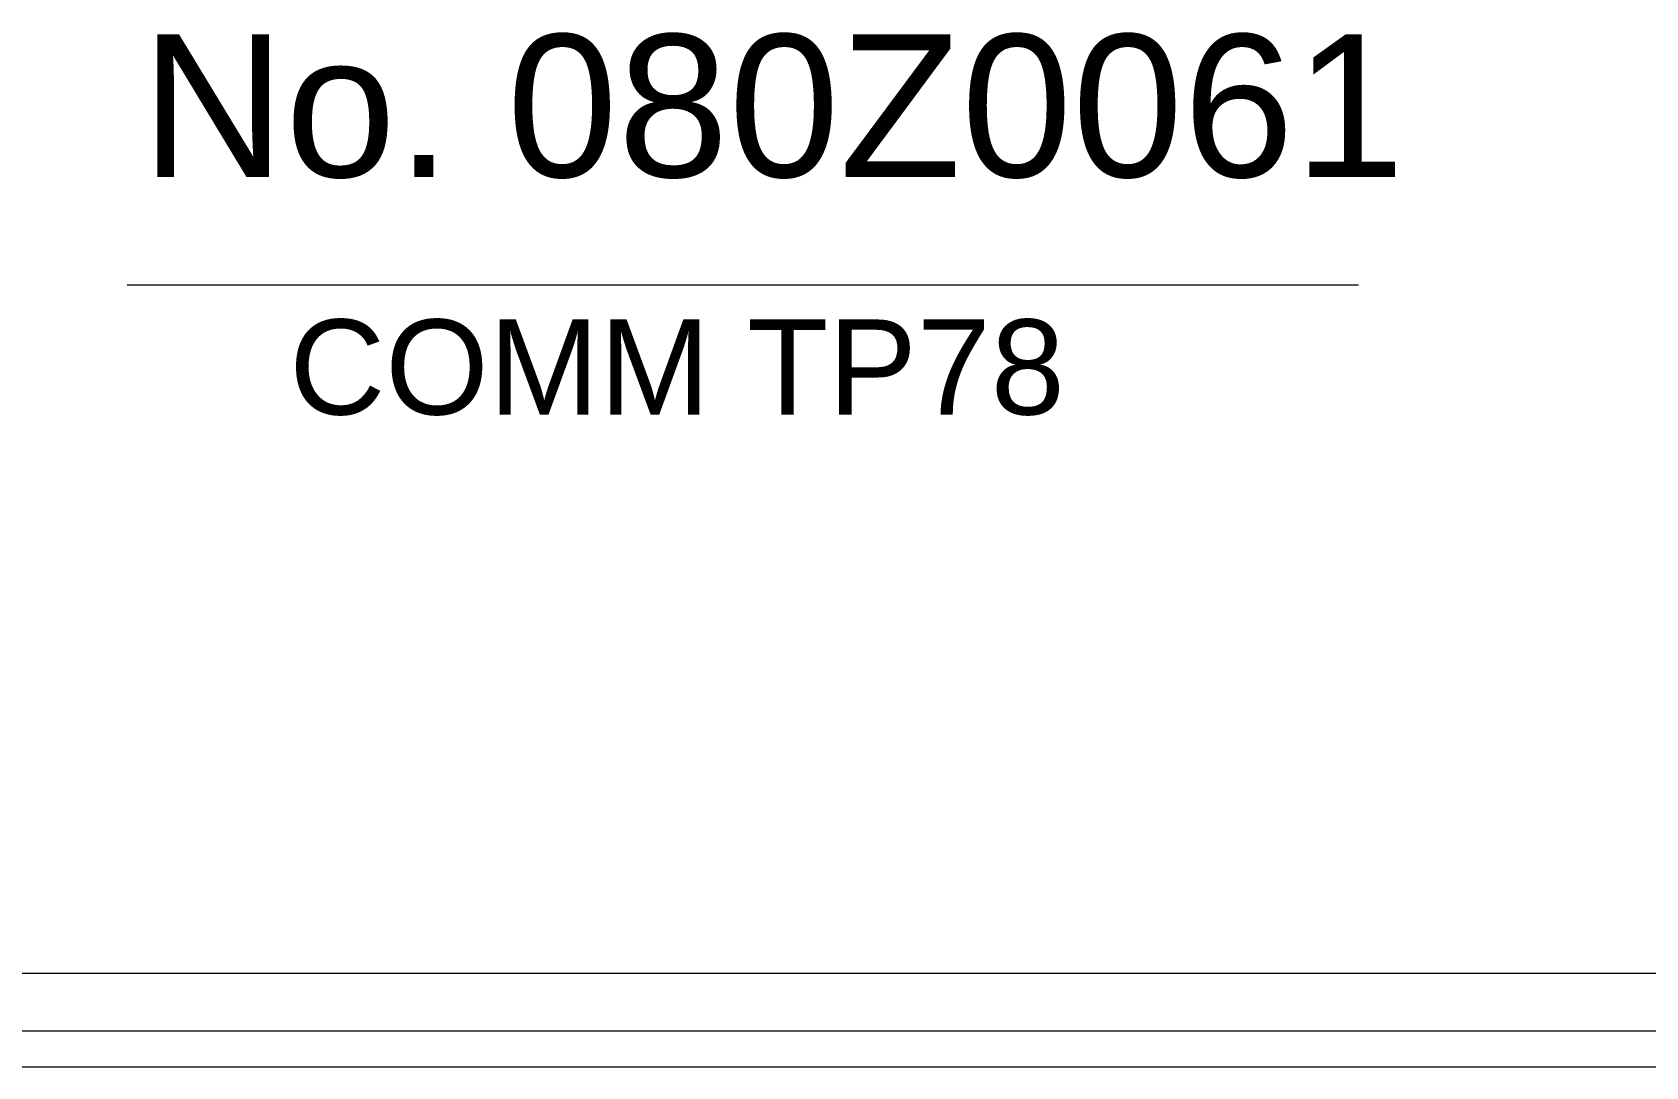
# Model space of a CAD drawing. Header units: inches. Extents: x 75782 to 87231, y -34126 to -18655.
# Drawn here: x 78451.91 to 78487.69, y -19703.15 to -19680.19 of the extents above; entities that cross this region are included whole.
import ezdxf

# ---------------------------------------------------------------- set-up
doc = ezdxf.new("R2010")
doc.units = ezdxf.units.IN
doc.header["$MEASUREMENT"] = 0
doc.layers.add('COMPONENTES', color=251, linetype='Continuous', lineweight=18)
doc.styles.add('ARIAL', font='arial.ttf')

# ---------------------------------------------------------------- blocks, each defined once
blk = doc.blocks.new('AK2-CM')
at = {"linetype": 'Continuous'}
for p, q in [((32124.202, 22422.815), (32178.812, 22422.815)), ((32124.202, 22422.815), (32178.812, 22422.815)), ((32251.845, 22392.244), (32021.233, 22392.244)), ((32251.845, 22392.244), (32021.233, 22392.244)), ((32249.872, 22389.686), (32022.179, 22389.686)), ((32249.872, 22389.686), (32022.179, 22389.686)), ((32022.179, 22388.106), (32249.872, 22388.106)), ((32022.179, 22388.106), (32249.872, 22388.106))]:
    blk.add_line(p, q, dxfattribs=at)
at = {"linetype": 'Continuous', "attachment_point": 1, "style": 'ARIAL'}
for s, insert, char_height, width in [('No. 080Z0061', (32124.828, 22433.926), 6.33063, 292.13059), ('No. 080Z0061', (32124.828, 22433.926), 6.33063, 292.13059), ('COMM TP78', (32131.397, 22421.273), 4.2204, 53.13287)]:
    blk.add_mtext(s, dxfattribs=dict(at, insert=insert, char_height=char_height, width=width))

msp = doc.modelspace()

# ---------------------------------------------------------------- block references
at = {"layer": 'COMPONENTES', "xscale": 0.5, "yscale": 0.5, "zscale": 0.5}
msp.add_blockref('AK2-CM', (62391.914, -30897.201), dxfattribs=at)

doc.saveas('drawing.dxf')
